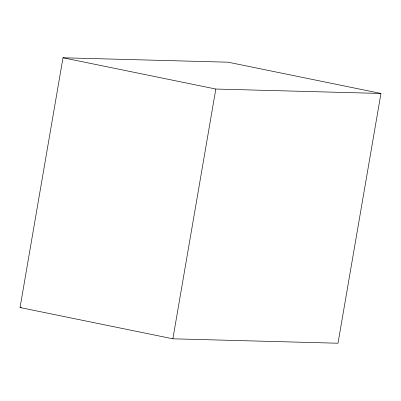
<?xml version="1.0" encoding="UTF-8"?>
<svg xmlns="http://www.w3.org/2000/svg" width="401" height="401" viewBox="0 0 401 401"><rect width="100%" height="100%" fill="white"/><g stroke="black" fill="none" stroke-linecap="round" stroke-linejoin="round"><path stroke-width="0.6" d="M20.05 307.542L62.997 57.774L228.124 62.195L380.95 93.458L338.003 343.226L172.876 338.805L20.05 307.542L21.303 307.577M172.876 338.805L215.823 89.037L380.95 93.458M62.997 57.774L215.823 89.037"/></g></svg>
